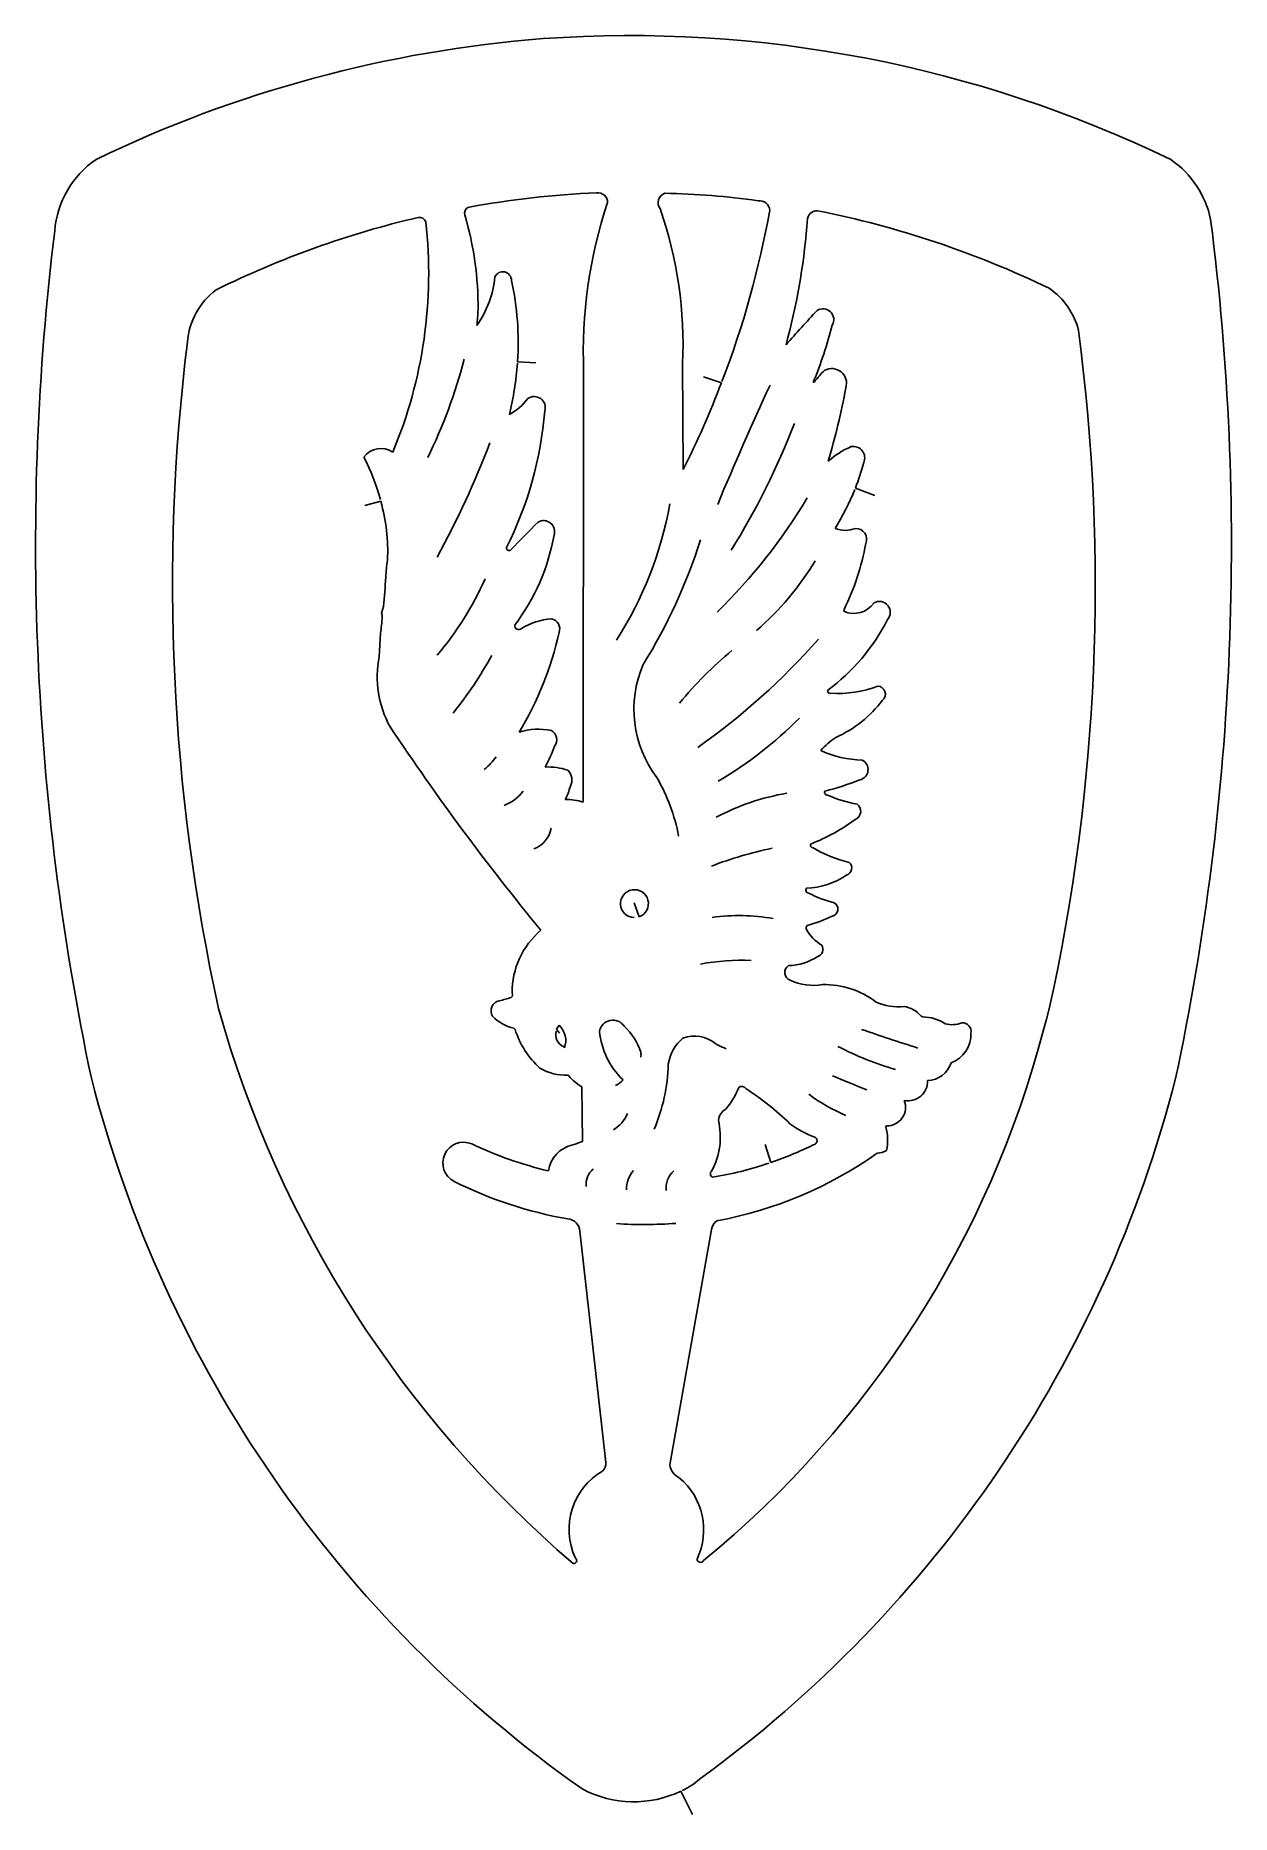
# Model space of a CAD drawing. Extents: x -17.83 to -13.3, y 8.58 to 15.31.
import ezdxf

# ---------------------------------------------------------------- set-up
doc = ezdxf.new("R2010")
doc.units = 0
doc.linetypes.add('0', pattern=[0])
doc.layers.add('1', color=7, linetype='0')

msp = doc.modelspace()

# ---------------------------------------------------------------- linework, layer by layer
at = {"layer": '1'}
for p, q in [((-14.903553, 14.622578), (-14.906185, 14.592209)), ((-16.001064, 14.079823), (-15.931324, 14.075773)), ((-15.753155, 12.412523), (-15.750973, 14.04163)), ((-15.376472, 14.071647), (-15.374088, 13.671733)), ((-15.229416, 14.000065), (-15.296757, 14.022974)), ((-14.881962, 14.001621), (-14.877743, 14.00425)), ((-16.518764, 13.551918), (-16.579647, 13.535974)), ((-14.722233, 13.601351), (-14.648258, 13.573015)), ((-16.515938, 13.127774), (-16.508923, 13.153488)), ((-14.765419, 13.142075), (-14.766071, 13.134823)), ((-16.513287, 13.11975), (-16.515938, 13.127774)), ((-16.513439, 13.112781), (-16.513287, 13.11975)), ((-16.524673, 12.962448), (-16.520191, 13.052013)), ((-15.540352, 11.97832), (-15.559929, 12.030931)), ((-14.908287, 11.939085), (-14.90897, 11.93247)), ((-14.904865, 11.944785), (-14.908287, 11.939085)), ((-14.474468, 11.602643), (-14.470745, 11.600645)), ((-14.470745, 11.600645), (-14.466831, 11.59907)), ((-14.010754, 11.550303), (-13.999306, 11.590168)), ((-13.999306, 11.590168), (-13.988316, 11.63016)), ((-16.01067, 11.551435), (-16.014816, 11.556303)), ((-15.853161, 11.552451), (-15.842556, 11.53763)), ((-15.827324, 11.486548), (-15.823704, 11.482259)), ((-15.807766, 11.376641), (-15.810902, 11.378079)), ((-15.75481, 11.127581), (-15.757534, 11.334003)), ((-14.604939, 11.186882), (-14.606869, 11.183134)), ((-15.042057, 11.048234), (-15.063766, 11.11652)), ((-15.66695, 9.911633), (-15.765621, 10.787288)), ((-15.267406, 10.793591), (-15.42503, 9.903557)), ((-15.38271, 8.667455), (-15.339497, 8.579483))]:
    msp.add_line(p, q, dxfattribs=at)
for centre, radius, start, end in [((-15.536091, 10.581572), 4.735833, 94.461638, 115.784599), ((-15.574934, 10.620749), 4.693888, 64.148699, 94.026134), ((-17.38855, 14.54479), 0.365713, 124.5827, 175.213424), ((-13.735842, 14.5438), 0.365751, 11.670164, 55.413825), ((-15.556091, 11.261034), 3.46124, 92.410451, 100.531584), ((-15.69708, 14.682801), 0.036698, -0.805545, 97.176171), ((-15.431605, 14.681802), 0.037627, 109.141256, -143.318014), ((-15.492943, 11.885558), 2.832214, 81.834423, 89.008681), ((-15.084961, 14.651003), 0.038481, 3.839577, 98.534133), ((-15.581254, 11.198673), 3.518365, 103.081252, 116.327168), ((-16.373081, 14.599174), 0.02694, 21.914022, 99.601694), ((-16.177088, 14.641978), 0.02488, 117.896012, -164.820577), ((-17.349712, 14.290764), 1.19922, -0.684436, 16.704551), ((-13.93996, 14.112288), 1.812391, 161.669338, -177.7657), ((-16.935987, 14.145296), 1.561253, -2.703832, 19.222713), ((-18.559778, 15.282502), 3.569062, -20.978798, -10.149374), ((-14.867961, 14.615213), 0.036346, 86.897054, 168.310017), ((-15.579523, 11.062992), 3.658765, 64.221743, 78.754149), ((-23.042721, 13.383081), 9.743616, -11.946419, 7.280041), ((-8.049655, 13.387944), 9.775709, 173.023594, -168.070068), ((-18.096535, 14.415398), 1.759158, -22.651031, 6.325902), ((-17.321005, 14.784593), 2.422471, -15.341798, -4.555017), ((-16.056849, 14.387954), 0.032639, -1.32607, 155.919879), ((-16.97587, 14.131536), 0.275911, 126.926851, 175.255267), ((-16.468636, 14.438787), 0.383826, -35.223989, -5.609254), ((-17.090593, 14.152307), 1.091937, -3.806156, 12.422262), ((-14.145347, 14.130805), 0.275866, 13.96673, 55.316044), ((-14.845065, 14.239434), 0.040891, -30.713043, 121.804384), ((-16.861801, 14.301074), 0.71165, -6.751804, -1.983814), ((-11.867577, 11.438431), 4.127437, 136.602977, 139.04798), ((-16.397205, 14.625334), 1.638591, -22.373304, -14.374119), ((-9.805834, 13.237696), 7.501221, 172.9808, -167.631246), ((-21.259405, 13.229634), 7.444935, -12.406172, 7.468908), ((-18.107351, 14.582983), 1.967184, -26.133406, -14.539555), ((-17.184019, 14.162481), 1.185909, -13.763371, -4.273653), ((-14.569768, 13.762036), 0.391811, 133.271454, 141.815973), ((-14.811991, 13.997904), 0.056, -17.515725, 118.064563), ((-15.93814, 13.905997), 0.041959, -17.354723, 125.211894), ((-18.508595, 15.248925), 3.508941, -26.710209, -20.849109), ((-4.589447, 9.130977), 11.530168, 155.070434, 157.519401), ((-17.298756, 14.448294), 2.582784, -16.770718, -10.422603), ((-17.291588, 14.005278), 1.397975, -26.748135, -4.586855), ((-16.134939, 14.070714), 0.216347, -61.636823, -37.077707), ((-17.714582, 14.923068), 2.964441, -31.683535, -21.296037), ((-16.517744, 13.668954), 0.082171, 57.060962, 142.658493), ((-19.361526, 15.014221), 3.484502, -28.718486, -20.866919), ((-14.59968, 13.442192), 0.345237, 113.712787, 130.922832), ((-14.730075, 13.716098), 0.04302, -24.846551, 101.317901), ((-17.345934, 13.328876), 0.856735, 15.479155, 27.072819), ((-15.491411, 13.902943), 0.826192, -21.409953, -14.361065), ((-17.202742, 13.36057), 0.710239, -2.590713, 15.629388), ((-16.830128, 13.794562), 1.428174, -32.605789, -10.222662), ((-16.773237, 14.688664), 2.181143, -45.55179, -31.041996), ((-15.757735, 14.02507), 1.118935, -31.032706, -22.528286), ((-8.672279, 6.2591), 10.228092, 135.150877, 135.977344), ((-15.902528, 13.436459), 0.041675, -17.997521, 120.457365), ((-16.644072, 13.562343), 0.793408, -37.186505, -10.072366), ((-17.348236, 14.057073), 2.141229, -31.655712, -17.704641), ((-14.760917, 13.549215), 0.107911, -110.637353, -68.962778), ((-14.720278, 13.408056), 0.040485, -24.198329, 92.69222), ((-16.033092, 13.375123), 0.010159, 174.527027, -52.74495), ((-15.589932, 13.551607), 0.920619, -26.413407, -10.01782), ((-15.976347, 13.242477), 0.523986, 170.554714, 177.573078), ((-15.820131, 13.89765), 1.105168, -49.127071, -31.157879), ((-19.412859, 13.446089), 2.91864, -5.753703, -3.563813), ((-17.217022, 13.741328), 1.195018, -40.302194, -23.855054), ((-14.72826, 13.219652), 0.092875, -114.024134, -34.709962), ((-14.631351, 13.131145), 0.041131, -41.735808, 119.993364), ((-16.970425, 13.132799), 0.457424, -10.172381, -2.508279), ((-15.997248, 13.080317), 0.014946, 170.442707, -42.393211), ((-15.854833, 12.851129), 0.25548, 94.030863, 120.946514), ((-15.879478, 13.068517), 0.038052, -21.040088, 79.878305), ((-15.289892, 13.455744), 0.773908, -53.306288, -27.052643), ((-17.055786, 13.321481), 1.240807, -31.291527, -12.408521), ((-16.847935, 14.783915), 2.649959, -54.771811, -41.475071), ((-16.144636, 12.885919), 0.387666, 168.614405, -150.915013), ((-17.43861, 13.705859), 1.529804, -38.69225, -28.877086), ((-15.132607, 12.763412), 0.428138, 156.617485, -142.926943), ((-14.1131, 11.7153), 1.666148, 130.251118, 139.956913), ((-14.818498, 12.833225), 0.00917, 167.610153, -66.167596), ((-14.785284, 13.233616), 0.409842, -94.128863, -68.865522), ((-14.988274, 13.078656), 0.463309, -65.496387, -37.271359), ((-14.639257, 12.821106), 0.030286, -49.487547, 86.696469), ((-16.026943, 13.818071), 1.54185, -59.381842, -44.866559), ((-8.478973, 18.030258), 9.618198, -146.327323, -140.613277), ((-15.921237, 12.442393), 0.246085, 78.660759, 107.55756), ((-15.891925, 12.649187), 0.03941, -38.531404, 61.05636), ((-16.568901, 12.889049), 0.755581, -27.095131, -20.483964), ((-14.689033, 12.960289), 0.388936, -114.904688, -91.192138), ((-14.679009, 12.465862), 0.224224, 121.485001, 140.819124), ((-16.267532, 12.711366), 0.224588, -51.431838, -34.434643), ((-15.882643, 12.333435), 0.211907, 70.261824, 93.680078), ((-15.844838, 12.496292), 0.049793, -28.707762, 47.309899), ((-14.714286, 12.535477), 0.039845, -77.050401, 64.488012), ((-16.146448, 12.575125), 0.360246, -25.161452, -16.572093), ((-16.073189, 12.155166), 0.69382, 10.653133, 30.309429), ((-15.071879, 13.406178), 0.980608, -76.183421, -68.051625), ((-16.105078, 12.544942), 0.154502, -69.906484, -36.158734), ((-15.814543, 12.219357), 0.202687, 72.369842, 91.651711), ((-14.835463, 11.576327), 0.881789, 99.545437, 118.021183), ((-14.828904, 12.448826), 0.010173, 149.793433, -81.151343), ((-14.634983, 12.866978), 0.469425, -114.190351, -99.930683), ((-14.735217, 12.377798), 0.033004, -64.139826, 54.258311), ((-15.179084, 12.972061), 0.774166, -68.220909, -53.704979), ((-15.975989, 12.332626), 0.10405, -69.61556, -10.552523), ((-14.767212, 10.895961), 1.36845, 101.379828, 111.414652), ((-14.882519, 12.249737), 0.009933, 159.879186, -90.792131), ((-14.6249, 12.676697), 0.507261, -120.539595, -103.815165), ((-14.922837, 12.389998), 0.304331, -87.017285, -56.630377), ((-14.764246, 12.16261), 0.02818, -71.798663, 49.725952), ((-15.558629, 12.027937), 0.052876, -69.777895, -91.020002), ((-14.899619, 12.078563), 0.010536, 134.482907, -88.158741), ((-14.718906, 12.398416), 0.376415, -118.632445, -102.787309), ((-14.816412, 12.007537), 0.02771, -77.206395, 59.190116), ((-15.716424, 11.693536), 0.305017, 130.051062, -179.390898), ((-15.162143, 11.272651), 0.710238, 79.576884, 98.278962), ((-14.75928, 12.015931), 0.171385, -150.857755, -121.781215), ((-15.097173, 12.596951), 0.679928, -73.570512, -65.042131), ((-14.872788, 11.85484), 0.027884, -74.012881, 33.530823), ((-15.151854, 10.968111), 0.845616, 87.610139, 100.670068), ((-14.958657, 11.766861), 0.031101, 121.903882, -110.054101), ((-14.980473, 12.001613), 0.208419, -88.521184, -56.391079), ((-14.88184, 11.9262), 0.207861, -114.889557, -80.207068), ((-14.838183, 11.40492), 0.316557, 52.202996, 91.502756), ((-16.06197, 11.621468), 0.039563, 101.964339, -149.434173), ((-16.164669, 12.078908), 0.429267, -77.282896, -70.988741), ((-16.034588, 11.683942), 0.014617, -48.139213, 25.755861), ((-14.558645, 11.855669), 0.218083, -113.091237, -84.601593), ((-12.998692, 12.792064), 4.29422, -164.312037, -130.558236), ((-15.975952, 11.722118), 0.170309, -134.836652, -103.190989), ((-15.64036, 11.535485), 0.051412, 34.27107, 170.197652), ((-14.55411, 11.535842), 0.103948, 39.989042, 81.15584), ((-14.468791, 11.44005), 0.159032, 56.968526, 89.293904), ((-15.682532, 11.658227), 0.345078, -161.972496, -132.731735), ((-15.805209, 11.533288), 0.051707, 166.608868, -115.321091), ((-15.806488, 11.533349), 0.050431, 137.667927, 157.741855), ((-15.896357, 11.510011), 0.077773, -20.905856, 47.455413), ((-15.398576, 11.573098), 0.293866, -174.363983, -133.780825), ((-15.76005, 11.390065), 0.238131, 18.497714, 47.075179), ((-15.263704, 11.391739), 0.169321, 131.196, 170.444193), ((-15.332012, 11.402737), 0.124171, 49.411973, 110.365683), ((-17.745825, 12.524501), 3.860028, -50.623565, -14.618446), ((-11.895138, 19.67498), 8.593477, -109.044424, -107.546312), ((-14.355733, 11.663274), 0.093684, -106.34846, -67.156074), ((-14.400674, 11.533957), 0.115603, -69.600016, 1.818183), ((-14.317498, 11.544), 0.032991, -11.142323, 93.239729), ((-15.604879, 11.457773), 0.071092, -8.907095, 6.333911), ((-15.109613, 11.751961), 0.291619, -119.051962, -110.431566), ((-14.250929, 12.515656), 1.160472, -117.590615, -105.974459), ((-15.816137, 11.58043), 0.202418, -119.785927, -88.517842), ((-16.104237, 11.43696), 0.673779, -23.012452, -1.455364), ((-14.44876, 11.450214), 0.091744, -90.353182, -15.559658), ((-13.039052, 12.538696), 4.722782, -165.637164, -125.099099), ((-15.677245, 11.479501), 0.16618, -141.759424, -118.890956), ((-15.673545, 11.426143), 0.096879, -63.618324, -42.310148), ((-18.099224, 12.544044), 4.737836, -53.961358, -14.395122), ((-15.424621, 11.435019), 0.280755, -41.147604, -21.545315), ((-15.152317, 11.31875), 0.017262, 31.162453, 130.303272), ((-15.719231, 10.424067), 1.074653, 45.800563, 57.229425), ((-34.122765, -35.639343), 50.827716, 67.50907, 67.667234), ((-14.522634, 11.355046), 0.073388, -101.616429, 2.67542), ((-15.183834, 11.200864), 0.057488, 120.72674, 172.882524), ((-14.488455, 11.861773), 0.690878, -126.464334, -113.034826), ((-14.602614, 11.257072), 0.07023, -91.896449, 21.807621), ((-15.707513, 11.285056), 0.133143, -58.387092, -22.746361), ((-15.507162, 11.145523), 0.273511, -28.429797, 13.201557), ((-14.753759, 11.479024), 0.357385, -127.239071, -109.518413), ((-14.81131, 11.131877), 0.210769, -10.672655, 14.074975), ((-16.205654, 11.046154), 0.078307, 66.510503, -116.560991), ((-15.535562, 12.471683), 1.496897, -115.264868, -103.483811), ((-15.765567, 10.997023), 0.120538, 102.769684, 170.919315), ((-16.490355, 13.183119), 2.183177, -71.350141, -70.310994), ((-15.514883, 12.420597), 1.451532, -70.989417, -64.132654), ((-14.883451, 11.130187), 0.015797, -83.253384, 49.372442), ((-15.527083, 12.337383), 1.536267, -79.506906, -54.737289), ((-14.647094, 11.178995), 0.096245, -85.866165, -63.525081), ((-15.661783, 10.964025), 0.079953, 131.933769, -174.93612), ((-15.476179, 10.945129), 0.112567, 140.09834, -179.808741), ((-15.34901, 10.950534), 0.08978, 132.900244, -174.353838), ((-15.257897, 11.005039), 0.013485, 130.393401, -111.380791), ((-15.453262, 12.210561), 1.232877, -81.113646, -70.901311), ((-15.546323, 12.357822), 1.546364, -116.680738, -99.869414), ((-15.814796, 10.785244), 0.049218, 2.379843, 86.013411), ((-15.522315, 12.447494), 1.634534, -93.669076, -85.783049), ((-15.217961, 10.786357), 0.049971, 125.956383, 171.675823), ((-15.708592, 9.909472), 0.041698, -45.60508, 2.970706), ((-15.36132, 9.912333), 0.064312, -172.156347, -115.305356), ((-15.549418, 9.658394), 0.256645, 120.433902, -155.023425), ((-15.553658, 9.656958), 0.257054, -25.50351, 50.111254), ((-15.788442, 9.540636), 0.011352, -102.414467, 55.809293), ((-15.308537, 9.546942), 0.013131, -177.106626, -28.282999), ((-15.502194, 8.93249), 0.290606, -64.7666, -49.070374), ((-15.561357, 9.045488), 0.41812, -117.529646, -64.705906)]:
    msp.add_arc(centre, radius, start, end, dxfattribs=at)

doc.saveas('drawing.dxf')
